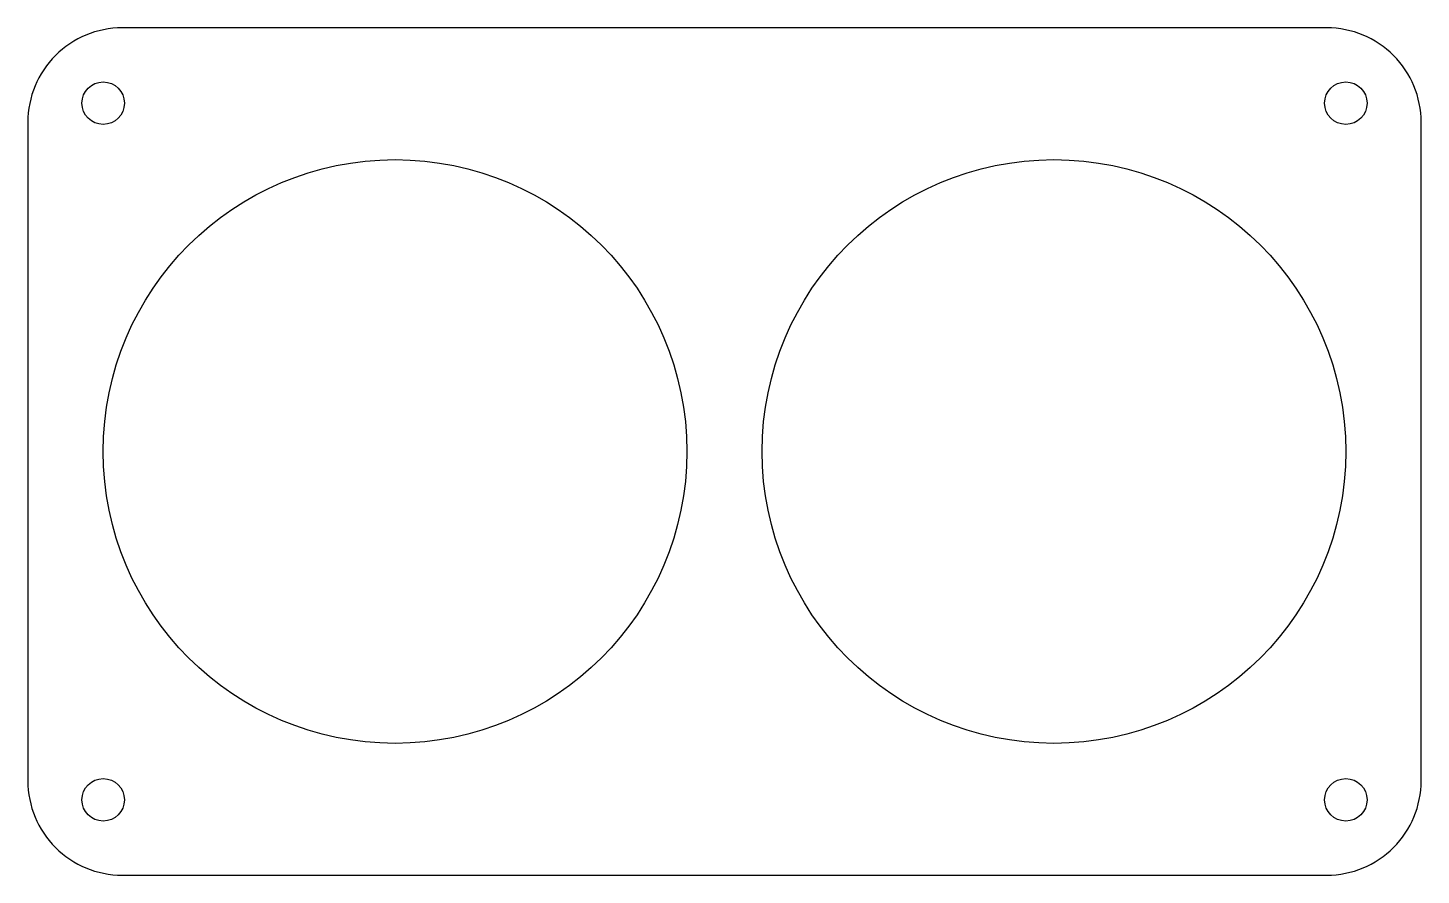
# Model space of a CAD drawing. Header units: metres. Extents: x 0 to 148, y 0 to 90.
import ezdxf

# ---------------------------------------------------------------- set-up
doc = ezdxf.new("R2010")
doc.units = ezdxf.units.M

msp = doc.modelspace()

# ---------------------------------------------------------------- linework, layer by layer
msp.add_lwpolyline([(10, 0), (138, 0, 0.414214), (148, 10), (148, 80, 0.414214), (138, 90), (10, 90, 0.414214), (0, 80), (0, 10, 0.414214)], format="xyb", close=True)
for centre, radius in [((8, 82), 2.25), ((140, 82), 2.25), ((39, 45), 31), ((109, 45), 31), ((8, 8), 2.25), ((140, 8), 2.25)]:
    msp.add_circle(centre, radius)

doc.saveas('drawing.dxf')
